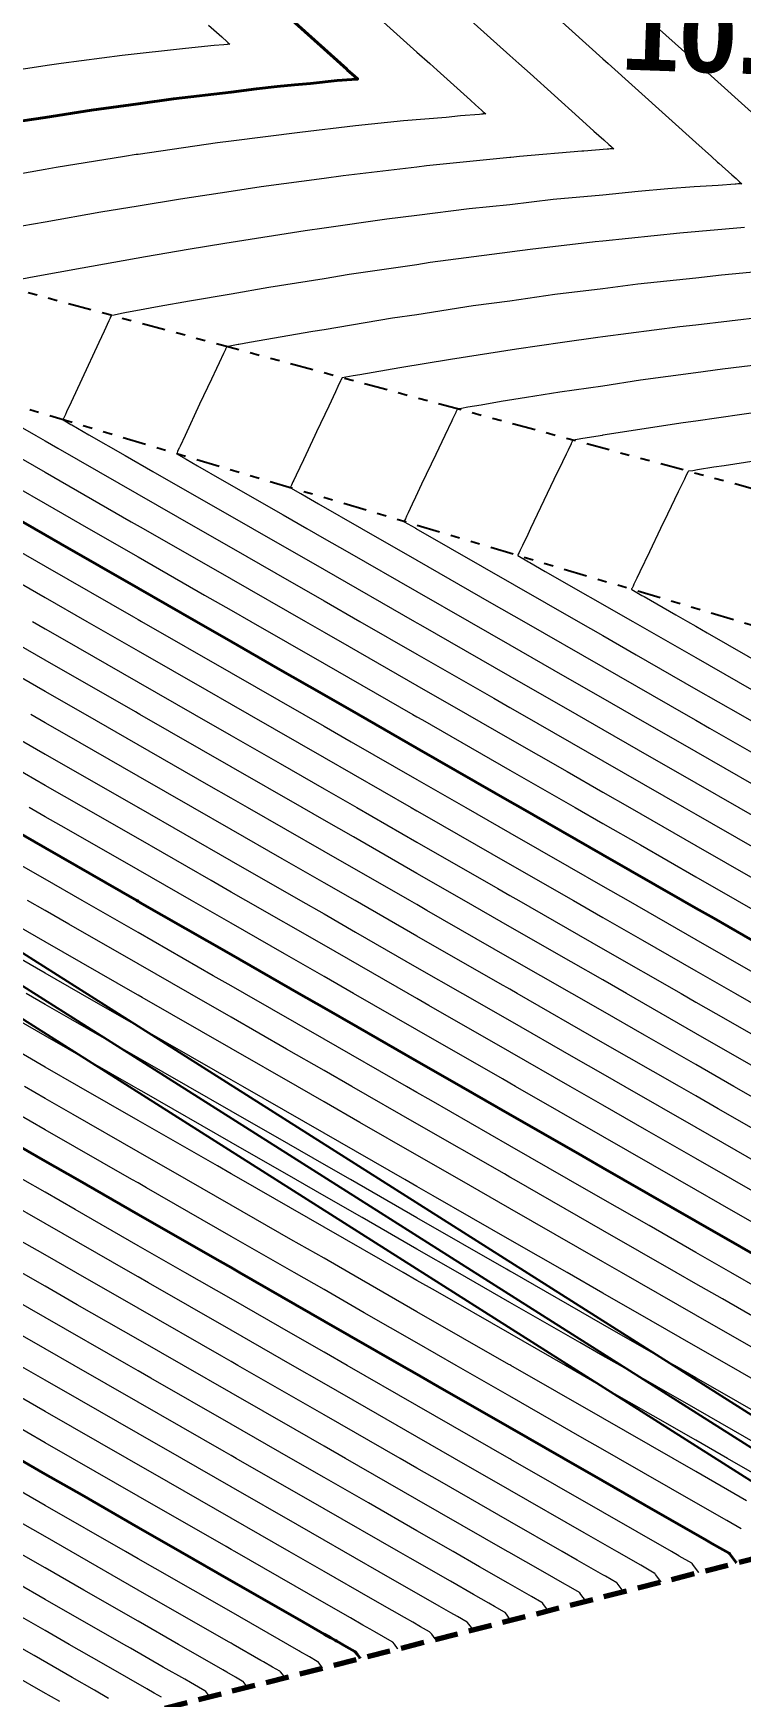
# Model space of a CAD drawing. Extents: x 2799052 to 2815686, y 1319509 to 1336143.
# Drawn here: x 2807455.77 to 2807463.38, y 1327787.08 to 1327804.97 of the extents above; entities that cross this region are included whole.
import ezdxf

# ---------------------------------------------------------------- set-up
doc = ezdxf.new("R2010")
doc.units = 0
doc.header["$LTSCALE"] = 0.5
doc.header["$MEASUREMENT"] = 0
doc.linetypes.add('DASHED', pattern=[0.75, 0.5, -0.25])
doc.linetypes.add('DIVIDE', pattern=[1.25, 0.5, -0.25, 0, -0.25, 0, -0.25])
doc.layers.add('C-Road-Asph-Hach-Bdry', color=64, linetype='Continuous', lineweight=25, plot=False)
for name, color, linetype, lineweight in [('C-SSWR', 1, 'Continuous', 25), ('C-Sswr-Pipe', 125, 'Continuous', 25), ('C-TOPO-BDRY', 5, 'DASHED', 70), ('C-Topo-Cont-10th', 8, 'Continuous', 13), ('C-TOPO-CONT-1FT', 7, 'Continuous', 40), ('C-Topo-Ridg', 160, 'DIVIDE', 25), ('C-TOPO-SLOP', 1, 'Continuous', 25)]:
    doc.layers.add(name, color=color, linetype=linetype, lineweight=lineweight)
doc.layers.add('C-TOPO-USER', color=40, linetype='Continuous')
doc.styles.add('Swiss 721 BT', font='swissb.ttf', dxfattribs={"height": 2})

msp = doc.modelspace()

# ---------------------------------------------------------------- linework, layer by layer
at = {"layer": 'C-Road-Asph-Hach-Bdry'}
msp.add_circle((2807368.688, 1327825.522), 8317.007, dxfattribs=at)
at = {"layer": 'C-SSWR'}
for p, q in [((2807440.39, 1327804.749), (2807610.837, 1327696.764)), ((2807439.987, 1327804.295), (2807610.516, 1327696.257))]:
    msp.add_line(p, q, dxfattribs=at)
at = {"layer": 'C-Sswr-Pipe'}
msp.add_line((2807440.189, 1327804.522), (2807610.677, 1327696.511), dxfattribs=at)
at = {"layer": 'C-TOPO-BDRY'}
msp.add_line((2807450.276, 1327785.204, 8305.199), (2807471.527, 1327790.604, 8305.199), dxfattribs=at)
at = {"layer": 'C-Topo-Cont-10th'}
for points, elevation in [([(2807458.921, 1327805.644), (2807459.895, 1327804.767), (2807460.032, 1327804.644), (2807460.112, 1327804.571), (2807460.469, 1327804.25), (2807460.526, 1327804.199), (2807460.59, 1327804.142), (2807460.608, 1327804.125), (2807460.617, 1327804.117), (2807460.634, 1327804.102), (2807460.608, 1327804.102), (2807460.603, 1327804.101), (2807460.59, 1327804.099), (2807460.567, 1327804.097), (2807460.363, 1327804.081), (2807460.208, 1327804.065), (2807459.748, 1327804.026), (2807459.234, 1327803.974), (2807458.635, 1327803.904), (2807457.895, 1327803.808), (2807457.748, 1327803.791), (2807456.895, 1327803.666), (2807456.875, 1327803.664), (2807456.75, 1327803.644), (2807456.014, 1327803.525), (2807455.895, 1327803.504), (2807455.163, 1327803.376)], 8300.9), ([(2807460.024, 1327805.514), (2807460.895, 1327804.731), (2807460.992, 1327804.644), (2807461.113, 1327804.535), (2807461.637, 1327804.063), (2807461.799, 1327803.918), (2807461.904, 1327803.823), (2807461.958, 1327803.774), (2807461.98, 1327803.754), (2807461.99, 1327803.745), (2807462.011, 1327803.727), (2807461.979, 1327803.727), (2807461.974, 1327803.726), (2807461.958, 1327803.724), (2807461.941, 1327803.722), (2807461.688, 1327803.703), (2807461.667, 1327803.701), (2807460.999, 1327803.644), (2807460.903, 1327803.635), (2807460.895, 1327803.634), (2807459.996, 1327803.543), (2807459.895, 1327803.53), (2807459.101, 1327803.437), (2807458.895, 1327803.407), (2807458.22, 1327803.318), (2807457.895, 1327803.267), (2807457.352, 1327803.187), (2807456.895, 1327803.11), (2807456.494, 1327803.045), (2807455.895, 1327802.938), (2807455.645, 1327802.894)], 8300.8), ([(2807461.895, 1327805.559), (2807462.741, 1327804.797), (2807462.895, 1327804.659), (2807462.912, 1327804.644), (2807463.895, 1327803.76)], 8300.6), ([(2807461.383, 1327805.156), (2807461.895, 1327804.695), (2807461.952, 1327804.644), (2807462.895, 1327803.795), (2807463.064, 1327803.644), (2807463.128, 1327803.585), (2807463.142, 1327803.573), (2807463.282, 1327803.447), (2807463.327, 1327803.407), (2807463.352, 1327803.383), (2807463.364, 1327803.373), (2807463.388, 1327803.352), (2807463.351, 1327803.352), (2807463.345, 1327803.351), (2807463.327, 1327803.348), (2807463.316, 1327803.347), (2807463.136, 1327803.333), (2807462.875, 1327803.317), (2807462.593, 1327803.295), (2807462.273, 1327803.266), (2807461.895, 1327803.227), (2807461.358, 1327803.18), (2807460.895, 1327803.126), (2807460.457, 1327803.082), (2807459.895, 1327803.008), (2807459.569, 1327802.97), (2807458.895, 1327802.873), (2807458.693, 1327802.846), (2807457.895, 1327802.72), (2807457.828, 1327802.71), (2807457.433, 1327802.644), (2807456.973, 1327802.566), (2807456.292, 1327802.445), (2807455.778, 1327802.349), (2807455.568, 1327802.309)], 8300.7), ([(2807457.651, 1327805.058), (2807457.794, 1327804.93), (2807457.853, 1327804.877), (2807457.864, 1327804.866), (2807457.87, 1327804.861), (2807457.88, 1327804.852), (2807457.864, 1327804.852), (2807457.861, 1327804.852), (2807457.853, 1327804.85), (2807457.818, 1327804.846), (2807457.713, 1327804.838), (2807457.406, 1327804.807), (2807456.723, 1327804.73), (2807456.069, 1327804.644), (2807455.915, 1327804.623), (2807455.895, 1327804.62), (2807455.047, 1327804.491)], 8301.1), ([(2807463.419, 1327802.882), (2807462.721, 1327802.818), (2807461.895, 1327802.733), (2807461.813, 1327802.726), (2807461.114, 1327802.644), (2807460.918, 1327802.62), (2807460.895, 1327802.617), (2807460.035, 1327802.503), (2807459.895, 1327802.481), (2807459.164, 1327802.375), (2807458.895, 1327802.33), (2807458.302, 1327802.237), (2807457.895, 1327802.165), (2807457.449, 1327802.09), (2807457.12, 1327802.031), (2807456.871, 1327801.985), (2807456.769, 1327801.965), (2807456.718, 1327801.955), (2807456.638, 1327801.939), (2807456.609, 1327801.935), (2807456.607, 1327801.935), (2807456.605, 1327801.931), (2807456.596, 1327801.912), (2807456.594, 1327801.907), (2807456.579, 1327801.877), (2807456.528, 1327801.766), (2807456.471, 1327801.644), (2807456.288, 1327801.251), (2807456.174, 1327801.004), (2807456.126, 1327800.9), (2807456.113, 1327800.871), (2807456.096, 1327800.833), (2807456.09, 1327800.821), (2807456.087, 1327800.815), (2807456.085, 1327800.812), (2807456.087, 1327800.811), (2807456.17, 1327800.764), (2807456.181, 1327800.758), (2807456.365, 1327800.652), (2807456.755, 1327800.429), (2807457.054, 1327800.257), (2807458.124, 1327799.644), (2807458.895, 1327799.202), (2807459.868, 1327798.644), (2807459.895, 1327798.628), (2807459.931, 1327798.608), (2807460.895, 1327798.055), (2807461.613, 1327797.644), (2807461.895, 1327797.482), (2807462.275, 1327797.264), (2807462.895, 1327796.908), (2807463.357, 1327796.644), (2807463.895, 1327796.335)], 8300.6), ([(2807463.895, 1327802.435), (2807463.17, 1327802.369), (2807462.895, 1327802.336), (2807462.269, 1327802.27), (2807461.895, 1327802.221), (2807461.379, 1327802.159), (2807460.895, 1327802.09), (2807460.501, 1327802.038), (2807459.895, 1327801.943), (2807459.633, 1327801.905), (2807458.895, 1327801.782), (2807458.775, 1327801.764), (2807458.094, 1327801.644), (2807457.977, 1327801.623), (2807457.973, 1327801.622), (2807457.883, 1327801.604), (2807457.85, 1327801.6), (2807457.848, 1327801.6), (2807457.846, 1327801.595), (2807457.835, 1327801.573), (2807457.834, 1327801.569), (2807457.812, 1327801.524), (2807457.766, 1327801.426), (2807457.737, 1327801.363), (2807457.683, 1327801.25), (2807457.557, 1327800.981), (2807457.4, 1327800.644), (2807457.347, 1327800.531), (2807457.341, 1327800.516), (2807457.338, 1327800.511), (2807457.32, 1327800.471), (2807457.314, 1327800.458), (2807457.31, 1327800.451), (2807457.309, 1327800.448), (2807457.311, 1327800.447), (2807457.405, 1327800.393), (2807457.412, 1327800.388), (2807457.535, 1327800.318), (2807457.796, 1327800.168), (2807458.456, 1327799.79), (2807458.711, 1327799.644), (2807458.895, 1327799.538), (2807459.142, 1327799.397), (2807459.895, 1327798.965), (2807460.456, 1327798.644), (2807460.895, 1327798.392), (2807461.486, 1327798.053), (2807461.895, 1327797.818), (2807462.2, 1327797.644), (2807462.895, 1327797.245), (2807463.829, 1327796.709)], 8300.5), ([(2807463.62, 1327801.918), (2807462.895, 1327801.832), (2807462.724, 1327801.814), (2807461.895, 1327801.705), (2807461.84, 1327801.698), (2807461.459, 1327801.644), (2807460.966, 1327801.572), (2807460.257, 1327801.463), (2807459.709, 1327801.372), (2807459.281, 1327801.297), (2807459.208, 1327801.286), (2807459.128, 1327801.27), (2807459.091, 1327801.265), (2807459.089, 1327801.264), (2807459.086, 1327801.259), (2807459.074, 1327801.234), (2807459.073, 1327801.231), (2807459.045, 1327801.172), (2807459.018, 1327801.113), (2807458.945, 1327800.96), (2807458.814, 1327800.684), (2807458.796, 1327800.644), (2807458.673, 1327800.384), (2807458.596, 1327800.218), (2807458.57, 1327800.165), (2807458.56, 1327800.144), (2807458.545, 1327800.11), (2807458.538, 1327800.094), (2807458.534, 1327800.087), (2807458.532, 1327800.083), (2807458.534, 1327800.082), (2807458.64, 1327800.021), (2807458.644, 1327800.019), (2807458.706, 1327799.983), (2807458.837, 1327799.908), (2807459.299, 1327799.644), (2807459.895, 1327799.302), (2807460.697, 1327798.842), (2807461.043, 1327798.644), (2807461.895, 1327798.155), (2807462.787, 1327797.644), (2807462.895, 1327797.582), (2807463.04, 1327797.498), (2807463.895, 1327797.008)], 8300.4), ([(2807463.895, 1327801.445), (2807463.18, 1327801.359), (2807462.895, 1327801.318), (2807462.3, 1327801.239), (2807461.895, 1327801.176), (2807461.43, 1327801.109), (2807461.074, 1327801.054), (2807460.799, 1327801.009), (2807460.585, 1327800.971), (2807460.443, 1327800.949), (2807460.374, 1327800.935), (2807460.332, 1327800.929), (2807460.33, 1327800.929), (2807460.327, 1327800.923), (2807460.314, 1327800.896), (2807460.313, 1327800.893), (2807460.278, 1327800.82), (2807460.269, 1327800.8), (2807460.194, 1327800.644), (2807460.097, 1327800.441), (2807459.944, 1327800.119), (2807459.88, 1327799.982), (2807459.844, 1327799.906), (2807459.8, 1327799.814), (2807459.783, 1327799.777), (2807459.77, 1327799.748), (2807459.761, 1327799.731), (2807459.757, 1327799.723), (2807459.755, 1327799.718), (2807459.758, 1327799.717), (2807459.875, 1327799.65), (2807459.875, 1327799.649), (2807459.876, 1327799.649), (2807459.878, 1327799.648), (2807459.886, 1327799.644), (2807459.895, 1327799.638), (2807459.908, 1327799.631), (2807461.63, 1327798.644), (2807461.895, 1327798.492), (2807462.251, 1327798.287), (2807462.895, 1327797.918), (2807463.374, 1327797.644), (2807463.895, 1327797.345)], 8300.3), ([(2807463.635, 1327800.904), (2807462.895, 1327800.798), (2807462.759, 1327800.78), (2807461.895, 1327800.646), (2807461.893, 1327800.646), (2807461.891, 1327800.646), (2807461.89, 1327800.645), (2807461.889, 1327800.645), (2807461.678, 1327800.612), (2807461.619, 1327800.6), (2807461.574, 1327800.594), (2807461.571, 1327800.594), (2807461.567, 1327800.587), (2807461.553, 1327800.557), (2807461.552, 1327800.555), (2807461.52, 1327800.487), (2807461.498, 1327800.443), (2807461.459, 1327800.362), (2807461.368, 1327800.171), (2807461.116, 1327799.644), (2807461.086, 1327799.58), (2807461.03, 1327799.462), (2807461.005, 1327799.411), (2807460.994, 1327799.386), (2807460.985, 1327799.368), (2807460.981, 1327799.359), (2807460.978, 1327799.354), (2807460.981, 1327799.352), (2807461.095, 1327799.287), (2807461.107, 1327799.28), (2807461.275, 1327799.183), (2807462.217, 1327798.644), (2807462.895, 1327798.255), (2807463.806, 1327797.733)], 8300.2), ([(2807455.206, 1327800.644), (2807455.895, 1327800.248), (2807456.821, 1327799.717), (2807456.95, 1327799.644), (2807457.895, 1327799.102), (2807458.694, 1327798.644), (2807458.895, 1327798.528), (2807459.165, 1327798.374), (2807459.895, 1327797.955), (2807460.438, 1327797.644), (2807460.895, 1327797.382), (2807461.509, 1327797.03), (2807461.895, 1327796.808), (2807462.183, 1327796.644), (2807462.895, 1327796.235), (2807463.852, 1327795.686)], 8300.8), ([(2807455.651, 1327800.725), (2807455.793, 1327800.644), (2807455.895, 1327800.585), (2807456.032, 1327800.506), (2807457.537, 1327799.644), (2807457.895, 1327799.438), (2807458.376, 1327799.163), (2807458.895, 1327798.865), (2807459.281, 1327798.644), (2807459.895, 1327798.292), (2807460.72, 1327797.819), (2807460.895, 1327797.718), (2807461.025, 1327797.644), (2807461.895, 1327797.145), (2807462.77, 1327796.644), (2807462.895, 1327796.572), (2807463.064, 1327796.475), (2807463.895, 1327795.998)], 8300.7), ([(2807463.659, 1327800.389), (2807463.199, 1327800.318), (2807463.088, 1327800.303), (2807462.913, 1327800.275), (2807462.864, 1327800.265), (2807462.815, 1327800.259), (2807462.812, 1327800.258), (2807462.808, 1327800.251), (2807462.792, 1327800.218), (2807462.792, 1327800.217), (2807462.772, 1327800.174), (2807462.706, 1327800.04), (2807462.589, 1327799.797), (2807462.516, 1327799.644), (2807462.395, 1327799.394), (2807462.292, 1327799.178), (2807462.26, 1327799.111), (2807462.227, 1327799.044), (2807462.219, 1327799.025), (2807462.209, 1327799.004), (2807462.204, 1327798.994), (2807462.201, 1327798.989), (2807462.205, 1327798.987), (2807462.315, 1327798.924), (2807462.339, 1327798.911), (2807462.678, 1327798.716), (2807462.804, 1327798.644), (2807462.895, 1327798.592), (2807463.017, 1327798.522), (2807464.548, 1327797.644)], 8300.1), ([(2807455.267, 1327800.272), (2807455.895, 1327799.912), (2807456.363, 1327799.644), (2807456.895, 1327799.338), (2807457.61, 1327798.928), (2807457.895, 1327798.765), (2807458.107, 1327798.644), (2807458.895, 1327798.192), (2807459.851, 1327797.644), (2807459.895, 1327797.618), (2807459.954, 1327797.585), (2807460.895, 1327797.045), (2807461.595, 1327796.644), (2807461.895, 1327796.472), (2807462.298, 1327796.241), (2807462.895, 1327795.898), (2807463.34, 1327795.644), (2807463.895, 1327795.325)], 8300.9), ([(2807455.188, 1327799.644), (2807455.895, 1327799.238), (2807456.845, 1327798.694), (2807456.895, 1327798.665), (2807456.933, 1327798.644), (2807457.895, 1327798.092), (2807458.677, 1327797.644), (2807458.895, 1327797.518), (2807459.188, 1327797.35), (2807459.895, 1327796.945), (2807460.421, 1327796.644), (2807460.895, 1327796.372), (2807461.532, 1327796.007), (2807461.895, 1327795.798), (2807462.165, 1327795.644), (2807462.895, 1327795.225), (2807463.876, 1327794.663)], 8301.1), ([(2807455.29, 1327799.249), (2807455.895, 1327798.902), (2807456.345, 1327798.644), (2807456.895, 1327798.328), (2807457.634, 1327797.905), (2807457.895, 1327797.755), (2807458.09, 1327797.644), (2807458.895, 1327797.182), (2807459.834, 1327796.644), (2807459.895, 1327796.609), (2807459.977, 1327796.561), (2807460.895, 1327796.035), (2807461.578, 1327795.644), (2807461.895, 1327795.462), (2807462.321, 1327795.218), (2807462.895, 1327794.889), (2807463.322, 1327794.644), (2807463.895, 1327794.315)], 8301.2), ([(2807463.892, 1327793.644), (2807462.895, 1327794.215), (2807462.148, 1327794.644), (2807461.895, 1327794.789), (2807461.555, 1327794.983), (2807460.895, 1327795.362), (2807460.404, 1327795.644), (2807459.895, 1327795.935), (2807459.212, 1327796.327), (2807458.895, 1327796.509), (2807458.66, 1327796.644), (2807457.895, 1327797.082), (2807456.915, 1327797.644), (2807456.895, 1327797.655), (2807456.868, 1327797.671), (2807455.895, 1327798.229), (2807455.171, 1327798.644)], 8301.4), ([(2807455.758, 1327798.644), (2807455.895, 1327798.565), (2807456.079, 1327798.46), (2807456.895, 1327797.992), (2807457.502, 1327797.644), (2807457.895, 1327797.419), (2807458.423, 1327797.116), (2807458.895, 1327796.845), (2807459.247, 1327796.644), (2807459.895, 1327796.272), (2807460.766, 1327795.772), (2807460.895, 1327795.699), (2807460.991, 1327795.644), (2807461.895, 1327795.125), (2807462.735, 1327794.644), (2807462.895, 1327794.552), (2807463.11, 1327794.429), (2807463.895, 1327793.979)], 8301.3), ([(2807463.895, 1327793.305), (2807463.305, 1327793.644), (2807462.895, 1327793.879), (2807462.344, 1327794.194), (2807461.895, 1327794.452), (2807461.561, 1327794.644), (2807460.895, 1327795.025), (2807460, 1327795.538), (2807459.895, 1327795.599), (2807459.817, 1327795.644), (2807458.895, 1327796.172), (2807458.072, 1327796.644), (2807457.895, 1327796.745), (2807457.657, 1327796.882), (2807456.895, 1327797.319), (2807456.328, 1327797.644), (2807455.895, 1327797.892), (2807455.313, 1327798.226)], 8301.5), ([(2807455.154, 1327797.644), (2807455.895, 1327797.219), (2807456.891, 1327796.648), (2807456.895, 1327796.645), (2807456.898, 1327796.644), (2807457.895, 1327796.072), (2807458.642, 1327795.644), (2807458.895, 1327795.499), (2807459.235, 1327795.304), (2807459.895, 1327794.925), (2807460.386, 1327794.644), (2807460.895, 1327794.352), (2807461.578, 1327793.96), (2807461.895, 1327793.779), (2807462.131, 1327793.644), (2807462.895, 1327793.205), (2807463.875, 1327792.644)], 8301.7), ([(2807463.895, 1327792.969), (2807463.133, 1327793.405), (2807462.895, 1327793.542), (2807462.718, 1327793.644), (2807461.895, 1327794.115), (2807460.974, 1327794.644), (2807460.895, 1327794.689), (2807460.789, 1327794.749), (2807459.895, 1327795.262), (2807459.229, 1327795.644), (2807458.895, 1327795.835), (2807458.446, 1327796.093), (2807457.895, 1327796.409), (2807457.485, 1327796.644), (2807456.895, 1327796.982), (2807456.102, 1327797.437), (2807455.895, 1327797.555), (2807455.741, 1327797.644)], 8301.6), ([(2807463.895, 1327792.295), (2807463.288, 1327792.644), (2807462.895, 1327792.869), (2807462.367, 1327793.171), (2807461.895, 1327793.442), (2807461.544, 1327793.644), (2807460.895, 1327794.015), (2807460.024, 1327794.515), (2807459.895, 1327794.589), (2807459.799, 1327794.644), (2807458.895, 1327795.162), (2807458.055, 1327795.644), (2807457.895, 1327795.735), (2807457.68, 1327795.859), (2807456.895, 1327796.309), (2807456.311, 1327796.644), (2807455.895, 1327796.882), (2807455.336, 1327797.202)], 8301.8), ([(2807463.895, 1327791.959), (2807463.156, 1327792.382), (2807462.895, 1327792.532), (2807462.701, 1327792.644), (2807461.895, 1327793.105), (2807460.956, 1327793.644), (2807460.895, 1327793.679), (2807460.813, 1327793.726), (2807459.895, 1327794.252), (2807459.212, 1327794.644), (2807458.895, 1327794.825), (2807458.469, 1327795.07), (2807457.895, 1327795.399), (2807457.468, 1327795.644), (2807456.895, 1327795.972), (2807456.125, 1327796.413), (2807455.895, 1327796.545), (2807455.724, 1327796.644)], 8301.9), ([(2807463.895, 1327791.285), (2807463.27, 1327791.644), (2807462.895, 1327791.859), (2807462.391, 1327792.148), (2807461.895, 1327792.432), (2807461.526, 1327792.644), (2807460.895, 1327793.005), (2807460.047, 1327793.492), (2807459.895, 1327793.579), (2807459.782, 1327793.644), (2807458.895, 1327794.152), (2807458.038, 1327794.644), (2807457.895, 1327794.725), (2807457.703, 1327794.835), (2807456.895, 1327795.299), (2807456.294, 1327795.644), (2807455.895, 1327795.872), (2807455.359, 1327796.179)], 8302.1), ([(2807463.84, 1327790.644), (2807462.895, 1327791.186), (2807462.096, 1327791.644), (2807461.895, 1327791.759), (2807461.625, 1327791.914), (2807460.895, 1327792.332), (2807460.352, 1327792.644), (2807459.895, 1327792.906), (2807459.281, 1327793.257), (2807458.895, 1327793.479), (2807458.608, 1327793.644), (2807457.895, 1327794.052), (2807456.937, 1327794.601), (2807456.895, 1327794.625), (2807456.863, 1327794.644), (2807455.895, 1327795.199), (2807455.119, 1327795.644)], 8302.3), ([(2807463.895, 1327790.949), (2807463.18, 1327791.359), (2807462.895, 1327791.522), (2807462.683, 1327791.644), (2807461.895, 1327792.096), (2807460.939, 1327792.644), (2807460.895, 1327792.669), (2807460.836, 1327792.703), (2807459.895, 1327793.242), (2807459.195, 1327793.644), (2807458.895, 1327793.815), (2807458.492, 1327794.046), (2807457.895, 1327794.389), (2807457.451, 1327794.644), (2807456.895, 1327794.962), (2807456.148, 1327795.39), (2807455.895, 1327795.535), (2807455.706, 1327795.644)], 8302.2), ([(2807463.895, 1327790.276), (2807463.253, 1327790.644), (2807462.895, 1327790.849), (2807462.414, 1327791.125), (2807461.895, 1327791.422), (2807461.509, 1327791.644), (2807460.895, 1327791.996), (2807460.07, 1327792.469), (2807459.895, 1327792.569), (2807459.765, 1327792.644), (2807458.895, 1327793.142), (2807458.021, 1327793.644), (2807457.895, 1327793.716), (2807457.726, 1327793.812), (2807456.895, 1327794.289), (2807456.276, 1327794.644), (2807455.895, 1327794.862), (2807455.383, 1327795.156)], 8302.4), ([(2807463.823, 1327789.644), (2807462.895, 1327790.176), (2807462.079, 1327790.644), (2807461.895, 1327790.749), (2807461.648, 1327790.891), (2807460.895, 1327791.322), (2807460.335, 1327791.644), (2807459.895, 1327791.896), (2807459.304, 1327792.234), (2807458.895, 1327792.469), (2807458.59, 1327792.644), (2807457.895, 1327793.042), (2807456.961, 1327793.578), (2807456.895, 1327793.616), (2807456.846, 1327793.644), (2807455.895, 1327794.189), (2807455.102, 1327794.644)], 8302.6), ([(2807463.895, 1327789.939), (2807463.203, 1327790.336), (2807462.895, 1327790.512), (2807462.666, 1327790.644), (2807461.895, 1327791.086), (2807460.922, 1327791.644), (2807460.895, 1327791.659), (2807460.859, 1327791.68), (2807459.895, 1327792.232), (2807459.178, 1327792.644), (2807458.895, 1327792.806), (2807458.515, 1327793.023), (2807457.895, 1327793.379), (2807457.433, 1327793.644), (2807456.895, 1327793.952), (2807456.172, 1327794.367), (2807455.895, 1327794.526), (2807455.689, 1327794.644)], 8302.5), ([(2807463.655, 1327789.403), (2807463.236, 1327789.644), (2807462.895, 1327789.839), (2807462.437, 1327790.102), (2807461.895, 1327790.412), (2807461.492, 1327790.644), (2807460.895, 1327790.986), (2807460.093, 1327791.445), (2807459.895, 1327791.559), (2807459.747, 1327791.644), (2807458.895, 1327792.132), (2807458.003, 1327792.644), (2807457.895, 1327792.706), (2807457.75, 1327792.789), (2807456.895, 1327793.279), (2807456.259, 1327793.644), (2807455.895, 1327793.852), (2807455.406, 1327794.133)], 8302.7), ([(2807463.382, 1327788.887), (2807463.227, 1327788.975), (2807462.895, 1327789.166), (2807462.062, 1327789.644), (2807461.895, 1327789.739), (2807461.671, 1327789.867), (2807460.895, 1327790.312), (2807460.317, 1327790.644), (2807459.895, 1327790.886), (2807459.328, 1327791.211), (2807458.895, 1327791.459), (2807458.573, 1327791.644), (2807457.895, 1327792.032), (2807456.984, 1327792.555), (2807456.895, 1327792.606), (2807456.829, 1327792.644), (2807455.895, 1327793.179), (2807455.085, 1327793.644)], 8302.9), ([(2807463.441, 1327789.189), (2807462.895, 1327789.502), (2807462.649, 1327789.644), (2807461.895, 1327790.076), (2807460.905, 1327790.644), (2807460.895, 1327790.649), (2807460.882, 1327790.656), (2807459.895, 1327791.222), (2807459.16, 1327791.644), (2807458.895, 1327791.796), (2807458.539, 1327792), (2807457.895, 1327792.369), (2807457.416, 1327792.644), (2807456.895, 1327792.942), (2807456.195, 1327793.344), (2807455.895, 1327793.516), (2807455.672, 1327793.644)], 8302.8), ([(2807462.521, 1327788.316), (2807462.518, 1327788.32), (2807462.462, 1327788.396), (2807462.452, 1327788.41), (2807462.447, 1327788.412), (2807462.319, 1327788.486), (2807462.303, 1327788.495), (2807462.044, 1327788.644), (2807461.895, 1327788.729), (2807461.694, 1327788.844), (2807460.895, 1327789.302), (2807460.3, 1327789.644), (2807459.895, 1327789.876), (2807459.351, 1327790.188), (2807458.895, 1327790.449), (2807458.556, 1327790.644), (2807457.895, 1327791.022), (2807457.007, 1327791.532), (2807456.895, 1327791.596), (2807456.812, 1327791.644), (2807455.895, 1327792.169), (2807455.067, 1327792.644)], 8303.2), ([(2807462.926, 1327788.418), (2807462.923, 1327788.422), (2807462.863, 1327788.504), (2807462.854, 1327788.516), (2807462.85, 1327788.518), (2807462.716, 1327788.595), (2807462.711, 1327788.598), (2807462.631, 1327788.644), (2807461.895, 1327789.066), (2807460.906, 1327789.633), (2807460.895, 1327789.639), (2807460.887, 1327789.644), (2807459.895, 1327790.212), (2807459.143, 1327790.644), (2807458.895, 1327790.786), (2807458.562, 1327790.977), (2807457.895, 1327791.359), (2807457.399, 1327791.644), (2807456.895, 1327791.932), (2807456.218, 1327792.321), (2807455.895, 1327792.506), (2807455.655, 1327792.644)], 8303.1), ([(2807462.117, 1327788.213), (2807462.113, 1327788.217), (2807462.06, 1327788.289), (2807462.05, 1327788.304), (2807462.045, 1327788.307), (2807461.921, 1327788.378), (2807461.894, 1327788.393), (2807461.618, 1327788.551), (2807461.457, 1327788.644), (2807460.895, 1327788.966), (2807460.14, 1327789.399), (2807459.895, 1327789.539), (2807459.713, 1327789.644), (2807458.895, 1327790.112), (2807457.969, 1327790.644), (2807457.895, 1327790.686), (2807457.796, 1327790.743), (2807456.895, 1327791.259), (2807456.225, 1327791.644), (2807455.895, 1327791.832), (2807455.452, 1327792.086)], 8303.3), ([(2807461.307, 1327788.007), (2807461.304, 1327788.012), (2807461.257, 1327788.075), (2807461.245, 1327788.092), (2807461.239, 1327788.095), (2807461.125, 1327788.161), (2807461.076, 1327788.189), (2807460.876, 1327788.304), (2807460.568, 1327788.48), (2807460.283, 1327788.644), (2807459.895, 1327788.866), (2807459.374, 1327789.165), (2807458.895, 1327789.439), (2807458.539, 1327789.644), (2807457.895, 1327790.013), (2807457.03, 1327790.508), (2807456.895, 1327790.586), (2807456.794, 1327790.644), (2807455.895, 1327791.159), (2807455.05, 1327791.644)], 8303.5), ([(2807461.712, 1327788.11), (2807461.708, 1327788.115), (2807461.659, 1327788.182), (2807461.647, 1327788.198), (2807461.642, 1327788.201), (2807461.523, 1327788.269), (2807461.485, 1327788.291), (2807461.247, 1327788.428), (2807460.882, 1327788.637), (2807460.87, 1327788.644), (2807459.895, 1327789.203), (2807459.126, 1327789.644), (2807458.895, 1327789.776), (2807458.585, 1327789.954), (2807457.895, 1327790.349), (2807457.382, 1327790.644), (2807456.895, 1327790.923), (2807456.241, 1327791.297), (2807455.895, 1327791.496), (2807455.637, 1327791.644)], 8303.4), ([(2807460.903, 1327787.904), (2807460.899, 1327787.91), (2807460.856, 1327787.968), (2807460.843, 1327787.986), (2807460.836, 1327787.99), (2807460.727, 1327788.052), (2807460.667, 1327788.087), (2807460.504, 1327788.18), (2807460.254, 1327788.323), (2807459.822, 1327788.571), (2807459.696, 1327788.644), (2807458.895, 1327789.103), (2807457.951, 1327789.644), (2807457.895, 1327789.676), (2807457.819, 1327789.719), (2807456.895, 1327790.249), (2807456.207, 1327790.644), (2807455.895, 1327790.823), (2807455.476, 1327791.063)], 8303.6), ([(2807460.093, 1327787.699), (2807460.089, 1327787.705), (2807460.053, 1327787.753), (2807460.038, 1327787.774), (2807460.031, 1327787.778), (2807459.931, 1327787.835), (2807459.849, 1327787.882), (2807459.762, 1327787.932), (2807459.627, 1327788.01), (2807459.394, 1327788.143), (2807458.895, 1327788.429), (2807458.521, 1327788.644), (2807457.895, 1327789.003), (2807457.054, 1327789.485), (2807456.895, 1327789.576), (2807456.777, 1327789.644), (2807455.895, 1327790.149), (2807455.033, 1327790.644)], 8303.8), ([(2807460.498, 1327787.802), (2807460.494, 1327787.807), (2807460.454, 1327787.861), (2807460.44, 1327787.88), (2807460.433, 1327787.884), (2807460.329, 1327787.944), (2807460.258, 1327787.984), (2807460.133, 1327788.056), (2807459.941, 1327788.166), (2807459.608, 1327788.357), (2807459.108, 1327788.644), (2807458.895, 1327788.766), (2807458.608, 1327788.93), (2807457.895, 1327789.339), (2807457.364, 1327789.644), (2807456.895, 1327789.913), (2807456.265, 1327790.274), (2807455.895, 1327790.486), (2807455.62, 1327790.644)], 8303.7), ([(2807459.689, 1327787.596), (2807459.684, 1327787.602), (2807459.652, 1327787.646), (2807459.635, 1327787.668), (2807459.628, 1327787.673), (2807459.533, 1327787.727), (2807459.441, 1327787.78), (2807459.39, 1327787.809), (2807459.313, 1327787.853), (2807459.18, 1327787.929), (2807458.895, 1327788.093), (2807457.934, 1327788.644), (2807457.895, 1327788.666), (2807457.842, 1327788.696), (2807456.895, 1327789.239), (2807456.19, 1327789.644), (2807455.895, 1327789.813), (2807455.499, 1327790.04)], 8303.9), ([(2807458.879, 1327787.39), (2807458.874, 1327787.397), (2807458.849, 1327787.432), (2807458.831, 1327787.456), (2807458.822, 1327787.461), (2807458.738, 1327787.51), (2807458.634, 1327787.569), (2807458.623, 1327787.576), (2807458.504, 1327787.644), (2807457.895, 1327787.993), (2807457.077, 1327788.462), (2807456.895, 1327788.566), (2807456.76, 1327788.644), (2807455.895, 1327789.139), (2807455.016, 1327789.644)], 8304.1), ([(2807458.475, 1327787.287), (2807458.469, 1327787.295), (2807458.447, 1327787.325), (2807458.428, 1327787.35), (2807458.419, 1327787.356), (2807458.34, 1327787.401), (2807458.242, 1327787.457), (2807458.214, 1327787.473), (2807457.917, 1327787.644), (2807457.895, 1327787.656), (2807457.866, 1327787.673), (2807456.895, 1327788.229), (2807456.173, 1327788.644), (2807455.895, 1327788.803), (2807455.522, 1327789.017)], 8304.2), ([(2807457.665, 1327787.082), (2807457.659, 1327787.09), (2807457.644, 1327787.11), (2807457.623, 1327787.139), (2807457.614, 1327787.144), (2807457.544, 1327787.184), (2807457.458, 1327787.233), (2807457.396, 1327787.269), (2807457.166, 1327787.401), (2807456.814, 1327787.603), (2807456.743, 1327787.644), (2807455.895, 1327788.129), (2807454.998, 1327788.644)], 8304.4), ([(2807458.07, 1327787.185), (2807458.064, 1327787.192), (2807458.046, 1327787.218), (2807458.026, 1327787.244), (2807458.016, 1327787.25), (2807457.942, 1327787.293), (2807457.85, 1327787.345), (2807457.805, 1327787.371), (2807457.538, 1327787.524), (2807457.33, 1327787.644), (2807456.895, 1327787.893), (2807456.311, 1327788.228), (2807455.895, 1327788.466), (2807455.586, 1327788.644)], 8304.3), ([(2807457.146, 1327787.076), (2807457.067, 1327787.121), (2807456.987, 1327787.167), (2807456.795, 1327787.277), (2807456.5, 1327787.446), (2807456.155, 1327787.644), (2807455.895, 1327787.793), (2807455.545, 1327787.993)], 8304.5), ([(2807456.578, 1327787.064), (2807456.424, 1327787.153), (2807456.186, 1327787.289), (2807455.776, 1327787.524), (2807455.568, 1327787.644)], 8304.6), ([(2807456.052, 1327787.029), (2807455.873, 1327787.132), (2807455.562, 1327787.311)], 8304.7)]:
    msp.add_lwpolyline(points, dxfattribs=dict(at, elevation=elevation))
at = {"layer": 'C-TOPO-CONT-1FT'}
for points, elevation in [([(2807457.96, 1327805.644), (2807458.895, 1327804.803), (2807459.072, 1327804.644), (2807459.14, 1327804.582), (2807459.149, 1327804.574), (2807459.221, 1327804.509), (2807459.236, 1327804.495), (2807459.243, 1327804.489), (2807459.257, 1327804.477), (2807459.236, 1327804.477), (2807459.232, 1327804.476), (2807459.221, 1327804.475), (2807459.193, 1327804.471), (2807459.038, 1327804.46), (2807458.749, 1327804.43), (2807458.579, 1327804.415), (2807458.39, 1327804.396), (2807458.168, 1327804.37), (2807457.895, 1327804.335), (2807457.274, 1327804.265), (2807456.895, 1327804.209), (2807456.395, 1327804.144), (2807455.895, 1327804.063), (2807455.531, 1327804.008)], 8301), ([(2807454.895, 1327800.148), (2807455.776, 1327799.644), (2807455.895, 1327799.575), (2807456.056, 1327799.483), (2807456.895, 1327799.002), (2807457.52, 1327798.644), (2807457.895, 1327798.428), (2807458.399, 1327798.139), (2807458.895, 1327797.855), (2807459.264, 1327797.644), (2807459.895, 1327797.282), (2807460.743, 1327796.796), (2807460.895, 1327796.708), (2807461.008, 1327796.644), (2807461.895, 1327796.135), (2807462.752, 1327795.644), (2807462.895, 1327795.562), (2807463.087, 1327795.452), (2807463.895, 1327794.988)], 8301), ([(2807463.858, 1327791.644), (2807462.895, 1327792.195), (2807462.113, 1327792.644), (2807461.895, 1327792.769), (2807461.602, 1327792.937), (2807460.895, 1327793.342), (2807460.369, 1327793.644), (2807459.895, 1327793.915), (2807459.258, 1327794.281), (2807458.895, 1327794.489), (2807458.625, 1327794.644), (2807457.895, 1327795.062), (2807456.914, 1327795.624), (2807456.895, 1327795.635), (2807456.881, 1327795.644), (2807455.895, 1327796.209), (2807455.137, 1327796.644)], 8302), ([(2807463.331, 1327788.521), (2807463.328, 1327788.525), (2807463.265, 1327788.611), (2807463.257, 1327788.622), (2807463.253, 1327788.624), (2807463.125, 1327788.697), (2807463.1, 1327788.712), (2807463.068, 1327788.73), (2807463.013, 1327788.761), (2807462.895, 1327788.829), (2807462.46, 1327789.078), (2807461.895, 1327789.402), (2807461.474, 1327789.644), (2807460.895, 1327789.976), (2807460.117, 1327790.422), (2807459.895, 1327790.549), (2807459.73, 1327790.644), (2807458.895, 1327791.122), (2807457.986, 1327791.644), (2807457.895, 1327791.696), (2807457.773, 1327791.766), (2807456.895, 1327792.269), (2807456.242, 1327792.644), (2807455.895, 1327792.842), (2807455.429, 1327793.11)], 8303), ([(2807459.284, 1327787.493), (2807459.279, 1327787.5), (2807459.25, 1327787.539), (2807459.233, 1327787.562), (2807459.225, 1327787.567), (2807459.135, 1327787.618), (2807459.032, 1327787.678), (2807459.019, 1327787.685), (2807459, 1327787.696), (2807458.967, 1327787.715), (2807458.895, 1327787.756), (2807458.631, 1327787.907), (2807457.895, 1327788.329), (2807457.347, 1327788.644), (2807456.895, 1327788.903), (2807456.288, 1327789.251), (2807455.895, 1327789.476), (2807455.603, 1327789.644)], 8304)]:
    msp.add_lwpolyline(points, dxfattribs=dict(at, elevation=elevation))
at = {"layer": 'C-Topo-Ridg'}
for p, q in [((2807524.083, 1327783.699, 8292.461), (2807447.914, 1327804.285, 8292.461)), ((2807522.596, 1327780.984, 8292.461), (2807447.516, 1327803.367, 8292.461))]:
    msp.add_line(p, q, dxfattribs=at)
at = {"layer": 'C-TOPO-USER'}
for points, elevation in [([(2807457.96, 1327805.644), (2807458.895, 1327804.803), (2807459.072, 1327804.644), (2807459.14, 1327804.582), (2807459.149, 1327804.574), (2807459.221, 1327804.509), (2807459.236, 1327804.495), (2807459.243, 1327804.489), (2807459.257, 1327804.477), (2807459.236, 1327804.477), (2807459.232, 1327804.476), (2807459.221, 1327804.475), (2807459.193, 1327804.471), (2807459.038, 1327804.46), (2807458.749, 1327804.43), (2807458.579, 1327804.415), (2807458.39, 1327804.396), (2807458.168, 1327804.37), (2807457.895, 1327804.335), (2807457.274, 1327804.265), (2807456.895, 1327804.209), (2807456.395, 1327804.144), (2807455.895, 1327804.063), (2807455.531, 1327804.008)], 8301), ([(2807454.895, 1327800.148), (2807455.776, 1327799.644), (2807455.895, 1327799.575), (2807456.056, 1327799.483), (2807456.895, 1327799.002), (2807457.52, 1327798.644), (2807457.895, 1327798.428), (2807458.399, 1327798.139), (2807458.895, 1327797.855), (2807459.264, 1327797.644), (2807459.895, 1327797.282), (2807460.743, 1327796.796), (2807460.895, 1327796.708), (2807461.008, 1327796.644), (2807461.895, 1327796.135), (2807462.752, 1327795.644), (2807462.895, 1327795.562), (2807463.087, 1327795.452), (2807463.895, 1327794.988)], 8301), ([(2807463.858, 1327791.644), (2807462.895, 1327792.195), (2807462.113, 1327792.644), (2807461.895, 1327792.769), (2807461.602, 1327792.937), (2807460.895, 1327793.342), (2807460.369, 1327793.644), (2807459.895, 1327793.915), (2807459.258, 1327794.281), (2807458.895, 1327794.489), (2807458.625, 1327794.644), (2807457.895, 1327795.062), (2807456.914, 1327795.624), (2807456.895, 1327795.635), (2807456.881, 1327795.644), (2807455.895, 1327796.209), (2807455.137, 1327796.644)], 8302), ([(2807463.331, 1327788.521), (2807463.328, 1327788.525), (2807463.265, 1327788.611), (2807463.257, 1327788.622), (2807463.253, 1327788.624), (2807463.125, 1327788.697), (2807463.1, 1327788.712), (2807463.068, 1327788.73), (2807463.013, 1327788.761), (2807462.895, 1327788.829), (2807462.46, 1327789.078), (2807461.895, 1327789.402), (2807461.474, 1327789.644), (2807460.895, 1327789.976), (2807460.117, 1327790.422), (2807459.895, 1327790.549), (2807459.73, 1327790.644), (2807458.895, 1327791.122), (2807457.986, 1327791.644), (2807457.895, 1327791.696), (2807457.773, 1327791.766), (2807456.895, 1327792.269), (2807456.242, 1327792.644), (2807455.895, 1327792.842), (2807455.429, 1327793.11)], 8303), ([(2807459.284, 1327787.493), (2807459.279, 1327787.5), (2807459.25, 1327787.539), (2807459.233, 1327787.562), (2807459.225, 1327787.567), (2807459.135, 1327787.618), (2807459.032, 1327787.678), (2807459.019, 1327787.685), (2807459, 1327787.696), (2807458.967, 1327787.715), (2807458.895, 1327787.756), (2807458.631, 1327787.907), (2807457.895, 1327788.329), (2807457.347, 1327788.644), (2807456.895, 1327788.903), (2807456.288, 1327789.251), (2807455.895, 1327789.476), (2807455.603, 1327789.644)], 8304)]:
    msp.add_lwpolyline(points, dxfattribs=dict(at, elevation=elevation))

# ---------------------------------------------------------------- texts
at = {"layer": 'C-TOPO-SLOP', "color": 1, "lineweight": 25, "style": 'Swiss 721 BT'}
msp.add_text('10.01%', height=0.8, rotation=358.0135, dxfattribs=at).set_placement((2807462.081, 1327804.58))

doc.saveas('drawing.dxf')
